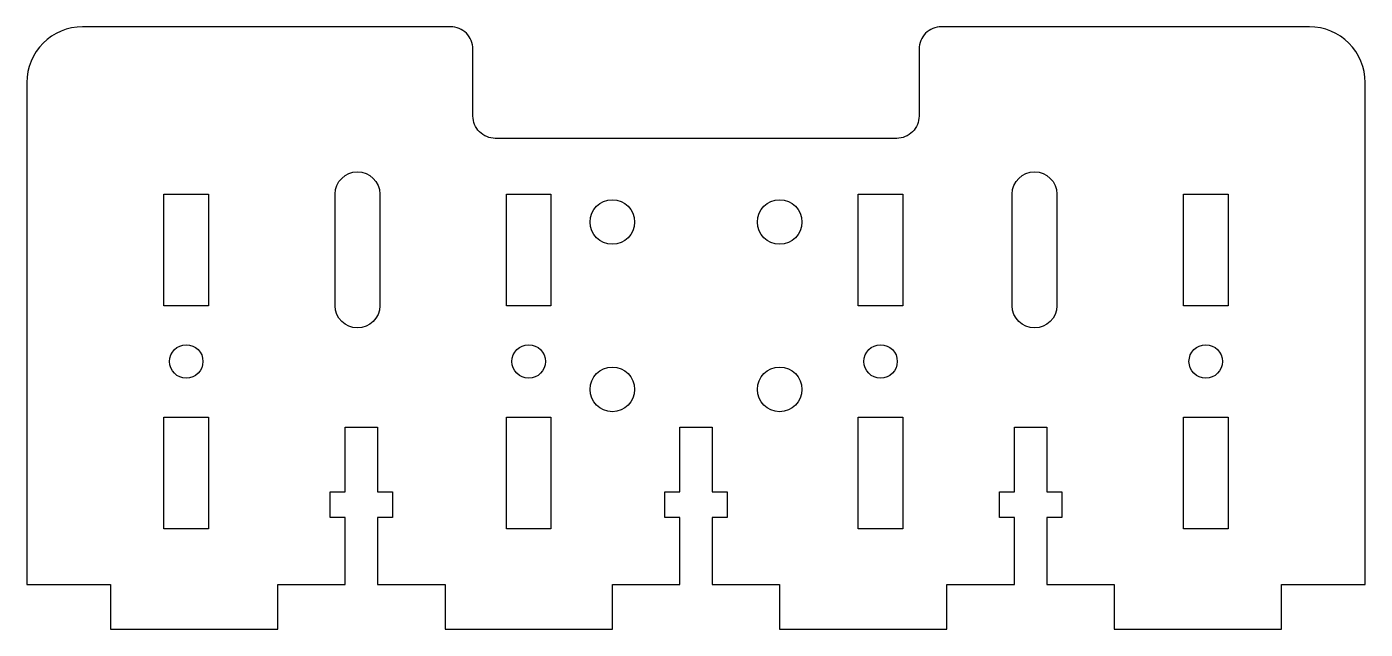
# Model space of a CAD drawing. Header units: millimetres. Extents: x -60 to 60, y -29 to 25.
import ezdxf

# ---------------------------------------------------------------- set-up
doc = ezdxf.new("R2010")
doc.units = ezdxf.units.MM

msp = doc.modelspace()

# ---------------------------------------------------------------- linework, layer by layer
for points in [[(-55, 25, 0.414214), (-60, 20), (-60, -25), (-52.5, -25), (-52.5, -29), (-37.5, -29), (-37.5, -25), (-31.45, -25), (-31.45, -19), (-32.8, -19), (-32.8, -16.7), (-31.45, -16.7), (-31.45, -10.9), (-28.55, -10.9), (-28.55, -16.7), (-27.2, -16.7), (-27.2, -19), (-28.55, -19), (-28.55, -25), (-22.5, -25), (-22.5, -29), (-7.5, -29), (-7.5, -25), (-1.45, -25), (-1.45, -19), (-2.8, -19), (-2.8, -16.7), (-1.45, -16.7), (-1.45, -10.9), (1.45, -10.9), (1.45, -16.7), (2.8, -16.7), (2.8, -19), (1.45, -19), (1.45, -25), (7.5, -25), (7.5, -29), (22.5, -29), (22.5, -25), (28.55, -25), (28.55, -19), (27.2, -19), (27.2, -16.7), (28.55, -16.7), (28.55, -10.9), (31.45, -10.9), (31.45, -16.7), (32.8, -16.7), (32.8, -19), (31.45, -19), (31.45, -25), (37.5, -25), (37.5, -29), (52.5, -29), (52.5, -25), (60, -25), (60, 20, 0.414214), (55, 25), (22, 25, 0.414214), (20, 23), (20, 17, -0.414214), (18, 15), (-18, 15, -0.414214), (-20, 17), (-20, 23, 0.414214), (-22, 25)], [(-32.35, 0), (-32.35, 10, -1), (-28.35, 10), (-28.35, 0, -1)], [(28.35, 0), (28.35, 10, -1), (32.35, 10), (32.35, 0, -1)]]:
    msp.add_lwpolyline(points, format="xyb", close=True)
for points in [[(-47.7, 0), (-47.7, 10), (-43.7, 10), (-43.7, 0)], [(-17, 0), (-17, 10), (-13, 10), (-13, 0)], [(14.55, 0), (14.55, 10), (18.55, 10), (18.55, 0)], [(43.7, 0), (43.7, 10), (47.7, 10), (47.7, 0)], [(-43.7, -10), (-43.7, -20), (-47.7, -20), (-47.7, -10)], [(-13, -10), (-13, -20), (-17, -20), (-17, -10)], [(18.55, -10), (18.55, -20), (14.55, -20), (14.55, -10)], [(47.7, -10), (47.7, -20), (43.7, -20), (43.7, -10)]]:
    msp.add_lwpolyline(points, close=True)
for centre, radius in [((-7.5, 7.5), 2), ((7.5, 7.5), 2), ((-45.7, -5), 1.5), ((-15, -5), 1.5), ((16.55, -5), 1.5), ((45.7, -5), 1.5), ((-7.5, -7.5), 2), ((7.5, -7.5), 2)]:
    msp.add_circle(centre, radius)

doc.saveas('drawing.dxf')
